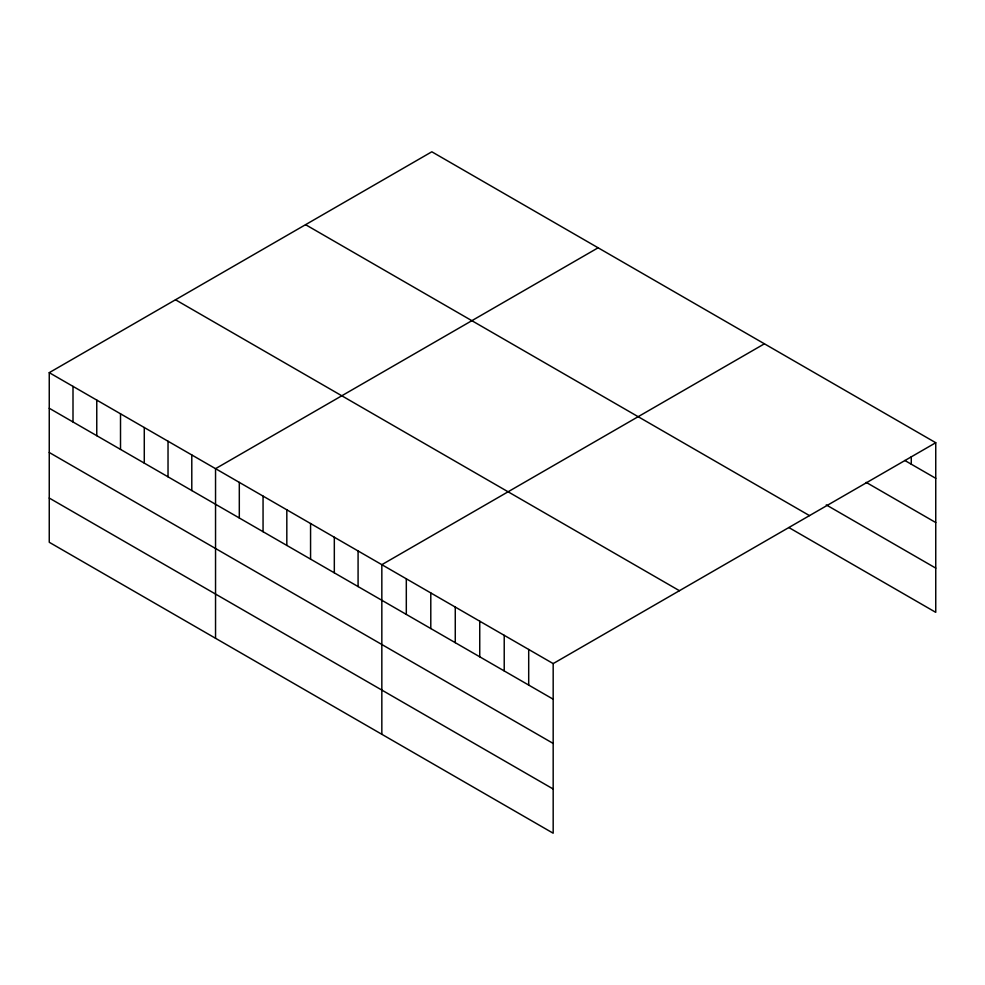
<?xml version="1.0" encoding="UTF-8"?>
<svg xmlns="http://www.w3.org/2000/svg" width="985" height="985" viewBox="0 0 985 985"><rect width="100%" height="100%" fill="white"/><g stroke="black" fill="none" stroke-linecap="round" stroke-linejoin="round"><path stroke-width="1.48" d="M49.25 372.662L553.176 663.595L553.176 833.212L49.25 542.279L49.25 372.662L431.824 151.788L935.75 442.721L935.75 612.338L788.886 527.554M598.117 247.789L215.543 468.675L215.543 638.292M764.422 343.802L381.835 564.676L381.835 734.293M553.176 663.595L935.75 442.721M904.833 460.475L935.75 478.316M866.184 482.379L935.75 522.542M826.255 504.899L935.75 568.111M305.572 224.678L809.498 515.611M175.502 299.772L679.428 590.704M49.25 408.258L553.176 699.202M49.25 452.484L553.176 743.429M49.25 498.053L553.176 788.997M911.273 456.769L911.273 464.194M528.699 649.472L528.699 685.067M504.221 635.337L504.221 670.933M479.744 621.203L479.744 656.81M455.267 607.068L455.267 642.676M430.79 592.945L430.79 628.541M406.312 578.811L406.312 614.406M358.084 550.96L358.084 586.567M334.321 537.244L334.321 572.851M310.57 523.527L310.57 559.135M286.82 509.811L286.82 545.419M263.057 496.108L263.057 531.703M239.306 482.391L239.306 517.987M191.792 454.959L191.792 490.555M168.029 441.243L168.029 476.838M144.278 427.527L144.278 463.122M120.515 413.811L120.515 449.406M96.764 400.095L96.764 435.69M73.001 386.379L73.001 421.974"/></g></svg>
